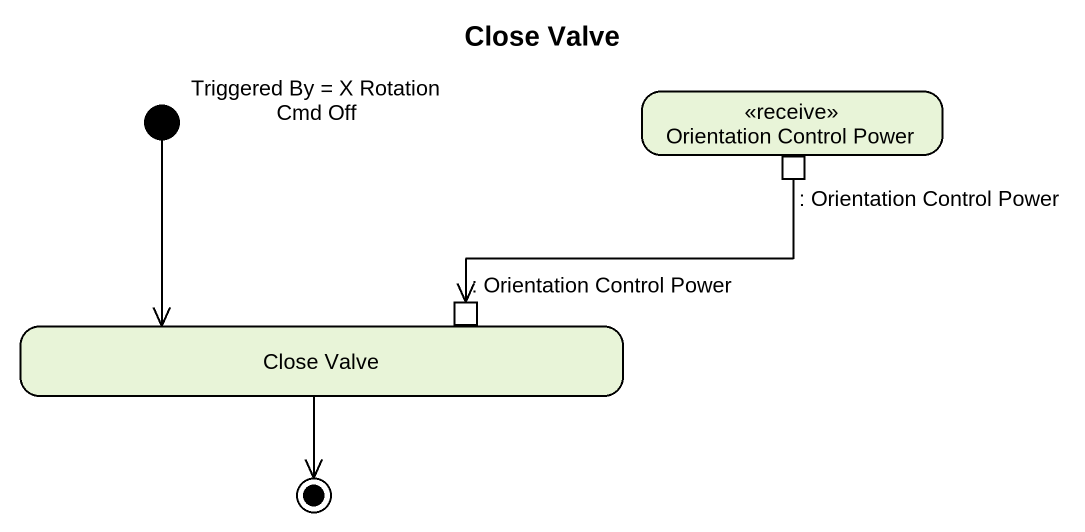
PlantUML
@startuml
title Close Valve
hide empty description
state "Orientation Control Power" as Orientation_Control_Power <<receive>> {
  state ": Orientation Control Power" as Orientation_Control_Power_2 <<outputPin>>
}
state "Triggered By = X Rotation Cmd Off" as Triggered_By_X_Rotation_Cmd <<start>>
state "Close Valve" as Close_Valve {
  state ": Orientation Control Power" as Orientation_Control_Power_3 <<inputPin>>
}
Triggered_By_X_Rotation_Cmd --> Close_Valve
Orientation_Control_Power_2 -left-> Orientation_Control_Power_3
Close_Valve --> [*]
@enduml
